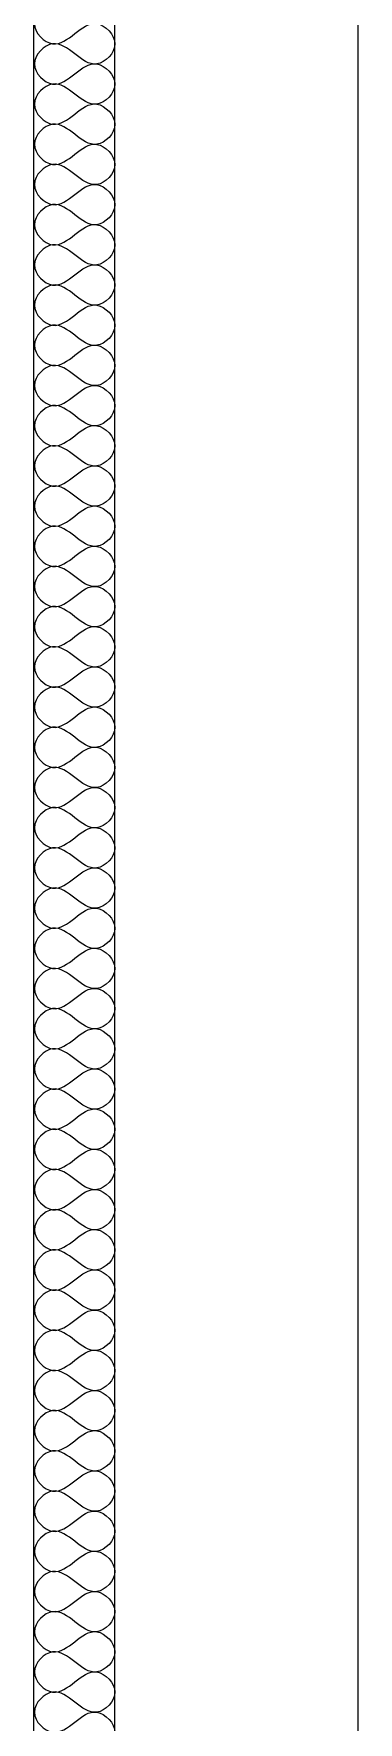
# Model space of a CAD drawing. Header units: metres. Extents: x 125 to 1179, y 511 to 749.
# Drawn here: x 731.2 to 735.69, y 652.9 to 676.27 of the extents above; entities that cross this region are included whole.
import ezdxf

# ---------------------------------------------------------------- set-up
doc = ezdxf.new("R2010")
doc.units = ezdxf.units.M
doc.layers.add('Text18', color=8, linetype='Continuous', lineweight=18)

msp = doc.modelspace()

# ---------------------------------------------------------------- linework, layer by layer
for p, q in [((735.692, 527.829), (735.692, 699.329)), ((732.321, 531.2), (732.321, 696.369)), ((731.197, 605.919), (731.197, 695.245))]:
    msp.add_line(p, q)
at = {"layer": 'Text18', "color": 0, "ltscale": 0.5}
for points, knots in [([(731.459, 676.683), (731.339, 676.666), (731.078, 676.405), (731.573, 675.908), (731.957, 676.628), (732.32, 676.251), (732.321, 676.127)], [2.217326, 2.217326, 2.217326, 2.217326, 2.553667, 2.890008, 3.49416, 3.830501, 3.830501, 3.830501, 3.830501]), ([(731.459, 676.127), (731.339, 676.11), (731.078, 675.849), (731.573, 675.351), (731.957, 676.072), (732.32, 675.695), (732.321, 675.57)], [2.217326, 2.217326, 2.217326, 2.217326, 2.553667, 2.890008, 3.49416, 3.830501, 3.830501, 3.830501, 3.830501]), ([(732.321, 676.127), (732.319, 675.996), (731.957, 675.63), (731.674, 676.157), (731.459, 676.127)], [1.2768335, 1.2768335, 1.2768335, 1.2768335, 1.6131741, 2.2173264, 2.2173264, 2.2173264, 2.2173264]), ([(731.459, 675.57), (731.339, 675.554), (731.078, 675.292), (731.573, 674.795), (731.957, 675.516), (732.32, 675.139), (732.321, 675.014)], [2.217326, 2.217326, 2.217326, 2.217326, 2.553667, 2.890008, 3.49416, 3.830501, 3.830501, 3.830501, 3.830501]), ([(732.321, 675.57), (732.319, 675.44), (731.957, 675.074), (731.674, 675.6), (731.459, 675.57)], [1.2768335, 1.2768335, 1.2768335, 1.2768335, 1.6131741, 2.2173264, 2.2173264, 2.2173264, 2.2173264]), ([(732.321, 675.014), (732.319, 674.883), (731.957, 674.518), (731.674, 675.044), (731.459, 675.014)], [1.2768335, 1.2768335, 1.2768335, 1.2768335, 1.6131741, 2.2173264, 2.2173264, 2.2173264, 2.2173264]), ([(731.459, 675.014), (731.339, 674.997), (731.078, 674.736), (731.573, 674.239), (731.957, 674.959), (732.32, 674.582), (732.321, 674.458)], [2.217326, 2.217326, 2.217326, 2.217326, 2.553667, 2.890008, 3.49416, 3.830501, 3.830501, 3.830501, 3.830501]), ([(731.459, 674.458), (731.339, 674.441), (731.078, 674.18), (731.573, 673.682), (731.957, 674.403), (732.32, 674.026), (732.321, 673.901)], [2.217326, 2.217326, 2.217326, 2.217326, 2.553667, 2.890008, 3.49416, 3.830501, 3.830501, 3.830501, 3.830501]), ([(732.321, 674.458), (732.319, 674.327), (731.957, 673.961), (731.674, 674.488), (731.459, 674.458)], [1.2768335, 1.2768335, 1.2768335, 1.2768335, 1.6131741, 2.2173264, 2.2173264, 2.2173264, 2.2173264]), ([(731.459, 673.901), (731.339, 673.885), (731.078, 673.623), (731.573, 673.126), (731.957, 673.847), (732.32, 673.47), (732.321, 673.345)], [2.217326, 2.217326, 2.217326, 2.217326, 2.553667, 2.890008, 3.49416, 3.830501, 3.830501, 3.830501, 3.830501]), ([(732.321, 673.901), (732.319, 673.771), (731.957, 673.405), (731.674, 673.931), (731.459, 673.901)], [1.2768335, 1.2768335, 1.2768335, 1.2768335, 1.6131741, 2.2173264, 2.2173264, 2.2173264, 2.2173264]), ([(731.459, 673.345), (731.339, 673.329), (731.078, 673.067), (731.573, 672.57), (731.957, 673.29), (732.32, 672.914), (732.321, 672.789)], [2.217326, 2.217326, 2.217326, 2.217326, 2.553667, 2.890008, 3.49416, 3.830501, 3.830501, 3.830501, 3.830501]), ([(732.321, 673.345), (732.319, 673.214), (731.957, 672.849), (731.674, 673.375), (731.459, 673.345)], [1.2768335, 1.2768335, 1.2768335, 1.2768335, 1.6131741, 2.2173264, 2.2173264, 2.2173264, 2.2173264]), ([(731.459, 672.789), (731.339, 672.772), (731.078, 672.511), (731.573, 672.013), (731.957, 672.734), (732.32, 672.357), (732.321, 672.233)], [2.217326, 2.217326, 2.217326, 2.217326, 2.553667, 2.890008, 3.49416, 3.830501, 3.830501, 3.830501, 3.830501]), ([(732.321, 672.789), (732.319, 672.658), (731.957, 672.293), (731.674, 672.819), (731.459, 672.789)], [1.2768335, 1.2768335, 1.2768335, 1.2768335, 1.6131741, 2.2173264, 2.2173264, 2.2173264, 2.2173264]), ([(731.459, 672.233), (731.339, 672.216), (731.078, 671.955), (731.573, 671.457), (731.957, 672.178), (732.32, 671.801), (732.321, 671.676)], [2.217326, 2.217326, 2.217326, 2.217326, 2.553667, 2.890008, 3.49416, 3.830501, 3.830501, 3.830501, 3.830501]), ([(732.321, 672.233), (732.319, 672.102), (731.957, 671.736), (731.674, 672.262), (731.459, 672.233)], [1.2768335, 1.2768335, 1.2768335, 1.2768335, 1.6131741, 2.2173264, 2.2173264, 2.2173264, 2.2173264]), ([(731.459, 671.676), (731.339, 671.66), (731.078, 671.398), (731.573, 670.901), (731.957, 671.621), (732.32, 671.245), (732.321, 671.12)], [2.217326, 2.217326, 2.217326, 2.217326, 2.553667, 2.890008, 3.49416, 3.830501, 3.830501, 3.830501, 3.830501]), ([(732.321, 671.676), (732.319, 671.545), (731.957, 671.18), (731.674, 671.706), (731.459, 671.676)], [1.2768335, 1.2768335, 1.2768335, 1.2768335, 1.6131741, 2.2173264, 2.2173264, 2.2173264, 2.2173264]), ([(731.459, 671.12), (731.339, 671.103), (731.078, 670.842), (731.573, 670.344), (731.957, 671.065), (732.32, 670.688), (732.321, 670.564)], [2.217326, 2.217326, 2.217326, 2.217326, 2.553667, 2.890008, 3.49416, 3.830501, 3.830501, 3.830501, 3.830501]), ([(732.321, 671.12), (732.319, 670.989), (731.957, 670.624), (731.674, 671.15), (731.459, 671.12)], [1.2768335, 1.2768335, 1.2768335, 1.2768335, 1.6131741, 2.2173264, 2.2173264, 2.2173264, 2.2173264]), ([(732.321, 670.564), (732.319, 670.433), (731.957, 670.067), (731.674, 670.593), (731.459, 670.564)], [1.2768335, 1.2768335, 1.2768335, 1.2768335, 1.6131741, 2.2173264, 2.2173264, 2.2173264, 2.2173264]), ([(731.459, 670.564), (731.339, 670.547), (731.078, 670.286), (731.573, 669.788), (731.957, 670.509), (732.32, 670.132), (732.321, 670.007)], [2.217326, 2.217326, 2.217326, 2.217326, 2.553667, 2.890008, 3.49416, 3.830501, 3.830501, 3.830501, 3.830501]), ([(731.459, 670.007), (731.339, 669.991), (731.078, 669.729), (731.573, 669.232), (731.957, 669.952), (732.32, 669.576), (732.321, 669.451)], [2.217326, 2.217326, 2.217326, 2.217326, 2.553667, 2.890008, 3.49416, 3.830501, 3.830501, 3.830501, 3.830501]), ([(732.321, 670.007), (732.319, 669.876), (731.957, 669.511), (731.674, 670.037), (731.459, 670.007)], [1.2768335, 1.2768335, 1.2768335, 1.2768335, 1.6131741, 2.2173264, 2.2173264, 2.2173264, 2.2173264]), ([(731.459, 669.451), (731.339, 669.434), (731.078, 669.173), (731.573, 668.675), (731.957, 669.396), (732.32, 669.019), (732.321, 668.895)], [2.217326, 2.217326, 2.217326, 2.217326, 2.553667, 2.890008, 3.49416, 3.830501, 3.830501, 3.830501, 3.830501]), ([(732.321, 669.451), (732.319, 669.32), (731.957, 668.955), (731.674, 669.481), (731.459, 669.451)], [1.2768335, 1.2768335, 1.2768335, 1.2768335, 1.6131741, 2.2173264, 2.2173264, 2.2173264, 2.2173264]), ([(731.459, 668.895), (731.339, 668.878), (731.078, 668.617), (731.573, 668.119), (731.957, 668.84), (732.32, 668.463), (732.321, 668.338)], [2.217326, 2.217326, 2.217326, 2.217326, 2.553667, 2.890008, 3.49416, 3.830501, 3.830501, 3.830501, 3.830501]), ([(732.321, 668.895), (732.319, 668.764), (731.957, 668.398), (731.674, 668.924), (731.459, 668.895)], [1.2768335, 1.2768335, 1.2768335, 1.2768335, 1.6131741, 2.2173264, 2.2173264, 2.2173264, 2.2173264]), ([(731.459, 668.338), (731.339, 668.322), (731.078, 668.06), (731.573, 667.563), (731.957, 668.284), (732.32, 667.907), (732.321, 667.782)], [2.217326, 2.217326, 2.217326, 2.217326, 2.553667, 2.890008, 3.49416, 3.830501, 3.830501, 3.830501, 3.830501]), ([(732.321, 668.338), (732.319, 668.208), (731.957, 667.842), (731.674, 668.368), (731.459, 668.338)], [1.2768335, 1.2768335, 1.2768335, 1.2768335, 1.6131741, 2.2173264, 2.2173264, 2.2173264, 2.2173264]), ([(732.321, 667.782), (732.319, 667.651), (731.957, 667.286), (731.674, 667.812), (731.459, 667.782)], [1.2768335, 1.2768335, 1.2768335, 1.2768335, 1.6131741, 2.2173264, 2.2173264, 2.2173264, 2.2173264]), ([(731.459, 667.782), (731.339, 667.765), (731.078, 667.504), (731.573, 667.007), (731.957, 667.727), (732.32, 667.35), (732.321, 667.226)], [2.217326, 2.217326, 2.217326, 2.217326, 2.553667, 2.890008, 3.49416, 3.830501, 3.830501, 3.830501, 3.830501]), ([(731.459, 667.226), (731.339, 667.209), (731.078, 666.948), (731.573, 666.45), (731.957, 667.171), (732.32, 666.794), (732.321, 666.669)], [2.217326, 2.217326, 2.217326, 2.217326, 2.553667, 2.890008, 3.49416, 3.830501, 3.830501, 3.830501, 3.830501]), ([(732.321, 667.226), (732.319, 667.095), (731.957, 666.729), (731.674, 667.255), (731.459, 667.226)], [1.2768335, 1.2768335, 1.2768335, 1.2768335, 1.6131741, 2.2173264, 2.2173264, 2.2173264, 2.2173264]), ([(731.459, 666.669), (731.339, 666.653), (731.078, 666.391), (731.573, 665.894), (731.957, 666.615), (732.32, 666.238), (732.321, 666.113)], [2.217326, 2.217326, 2.217326, 2.217326, 2.553667, 2.890008, 3.49416, 3.830501, 3.830501, 3.830501, 3.830501]), ([(732.321, 666.669), (732.319, 666.539), (731.957, 666.173), (731.674, 666.699), (731.459, 666.669)], [1.2768335, 1.2768335, 1.2768335, 1.2768335, 1.6131741, 2.2173264, 2.2173264, 2.2173264, 2.2173264]), ([(731.459, 666.113), (731.339, 666.096), (731.078, 665.835), (731.573, 665.338), (731.957, 666.058), (732.32, 665.681), (732.321, 665.557)], [2.217326, 2.217326, 2.217326, 2.217326, 2.553667, 2.890008, 3.49416, 3.830501, 3.830501, 3.830501, 3.830501]), ([(732.321, 666.113), (732.319, 665.982), (731.957, 665.617), (731.674, 666.143), (731.459, 666.113)], [1.2768335, 1.2768335, 1.2768335, 1.2768335, 1.6131741, 2.2173264, 2.2173264, 2.2173264, 2.2173264]), ([(731.459, 665.557), (731.339, 665.54), (731.078, 665.279), (731.573, 664.781), (731.957, 665.502), (732.32, 665.125), (732.321, 665)], [2.217326, 2.217326, 2.217326, 2.217326, 2.553667, 2.890008, 3.49416, 3.830501, 3.830501, 3.830501, 3.830501]), ([(732.321, 665.557), (732.319, 665.426), (731.957, 665.06), (731.674, 665.587), (731.459, 665.557)], [1.2768335, 1.2768335, 1.2768335, 1.2768335, 1.6131741, 2.2173264, 2.2173264, 2.2173264, 2.2173264]), ([(731.459, 665), (731.339, 664.984), (731.078, 664.722), (731.573, 664.225), (731.957, 664.946), (732.32, 664.569), (732.321, 664.444)], [2.217326, 2.217326, 2.217326, 2.217326, 2.553667, 2.890008, 3.49416, 3.830501, 3.830501, 3.830501, 3.830501]), ([(732.321, 665), (732.319, 664.87), (731.957, 664.504), (731.674, 665.03), (731.459, 665)], [1.2768335, 1.2768335, 1.2768335, 1.2768335, 1.6131741, 2.2173264, 2.2173264, 2.2173264, 2.2173264]), ([(731.459, 664.444), (731.339, 664.427), (731.078, 664.166), (731.573, 663.669), (731.957, 664.389), (732.32, 664.012), (732.321, 663.888)], [2.217326, 2.217326, 2.217326, 2.217326, 2.553667, 2.890008, 3.49416, 3.830501, 3.830501, 3.830501, 3.830501]), ([(732.321, 664.444), (732.319, 664.313), (731.957, 663.948), (731.674, 664.474), (731.459, 664.444)], [1.2768335, 1.2768335, 1.2768335, 1.2768335, 1.6131741, 2.2173264, 2.2173264, 2.2173264, 2.2173264]), ([(731.459, 663.888), (731.339, 663.871), (731.078, 663.61), (731.573, 663.112), (731.957, 663.833), (732.32, 663.456), (732.321, 663.331)], [2.217326, 2.217326, 2.217326, 2.217326, 2.553667, 2.890008, 3.49416, 3.830501, 3.830501, 3.830501, 3.830501]), ([(732.321, 663.888), (732.319, 663.757), (731.957, 663.391), (731.674, 663.918), (731.459, 663.888)], [1.2768335, 1.2768335, 1.2768335, 1.2768335, 1.6131741, 2.2173264, 2.2173264, 2.2173264, 2.2173264]), ([(732.321, 663.331), (732.319, 663.201), (731.957, 662.835), (731.674, 663.361), (731.459, 663.331)], [1.2768335, 1.2768335, 1.2768335, 1.2768335, 1.6131741, 2.2173264, 2.2173264, 2.2173264, 2.2173264]), ([(731.459, 663.331), (731.339, 663.315), (731.078, 663.053), (731.573, 662.556), (731.957, 663.277), (732.32, 662.9), (732.321, 662.775)], [2.217326, 2.217326, 2.217326, 2.217326, 2.553667, 2.890008, 3.49416, 3.830501, 3.830501, 3.830501, 3.830501]), ([(731.459, 662.775), (731.339, 662.758), (731.078, 662.497), (731.573, 662), (731.957, 662.72), (732.32, 662.343), (732.321, 662.219)], [2.217326, 2.217326, 2.217326, 2.217326, 2.553667, 2.890008, 3.49416, 3.830501, 3.830501, 3.830501, 3.830501]), ([(732.321, 662.775), (732.319, 662.644), (731.957, 662.279), (731.674, 662.805), (731.459, 662.775)], [1.2768335, 1.2768335, 1.2768335, 1.2768335, 1.6131741, 2.2173264, 2.2173264, 2.2173264, 2.2173264]), ([(731.459, 662.219), (731.339, 662.202), (731.078, 661.941), (731.573, 661.443), (731.957, 662.164), (732.32, 661.787), (732.321, 661.662)], [2.217326, 2.217326, 2.217326, 2.217326, 2.553667, 2.890008, 3.49416, 3.830501, 3.830501, 3.830501, 3.830501]), ([(732.321, 662.219), (732.319, 662.088), (731.957, 661.722), (731.674, 662.249), (731.459, 662.219)], [1.2768335, 1.2768335, 1.2768335, 1.2768335, 1.6131741, 2.2173264, 2.2173264, 2.2173264, 2.2173264]), ([(731.459, 661.662), (731.339, 661.646), (731.078, 661.384), (731.573, 660.887), (731.957, 661.608), (732.32, 661.231), (732.321, 661.106)], [2.217326, 2.217326, 2.217326, 2.217326, 2.553667, 2.890008, 3.49416, 3.830501, 3.830501, 3.830501, 3.830501]), ([(732.321, 661.662), (732.319, 661.532), (731.957, 661.166), (731.674, 661.692), (731.459, 661.662)], [1.2768335, 1.2768335, 1.2768335, 1.2768335, 1.6131741, 2.2173264, 2.2173264, 2.2173264, 2.2173264]), ([(731.459, 661.106), (731.339, 661.089), (731.078, 660.828), (731.573, 660.331), (731.957, 661.051), (732.32, 660.674), (732.321, 660.55)], [2.217326, 2.217326, 2.217326, 2.217326, 2.553667, 2.890008, 3.49416, 3.830501, 3.830501, 3.830501, 3.830501]), ([(732.321, 661.106), (732.319, 660.975), (731.957, 660.61), (731.674, 661.136), (731.459, 661.106)], [1.2768335, 1.2768335, 1.2768335, 1.2768335, 1.6131741, 2.2173264, 2.2173264, 2.2173264, 2.2173264]), ([(731.459, 660.55), (731.339, 660.533), (731.078, 660.272), (731.573, 659.774), (731.957, 660.495), (732.32, 660.118), (732.321, 659.993)], [2.217326, 2.217326, 2.217326, 2.217326, 2.553667, 2.890008, 3.49416, 3.830501, 3.830501, 3.830501, 3.830501]), ([(732.321, 660.55), (732.319, 660.419), (731.957, 660.053), (731.674, 660.58), (731.459, 660.55)], [1.2768335, 1.2768335, 1.2768335, 1.2768335, 1.6131741, 2.2173264, 2.2173264, 2.2173264, 2.2173264]), ([(731.459, 659.993), (731.339, 659.977), (731.078, 659.715), (731.573, 659.218), (731.957, 659.939), (732.32, 659.562), (732.321, 659.437)], [2.217326, 2.217326, 2.217326, 2.217326, 2.553667, 2.890008, 3.49416, 3.830501, 3.830501, 3.830501, 3.830501]), ([(732.321, 659.993), (732.319, 659.863), (731.957, 659.497), (731.674, 660.023), (731.459, 659.993)], [1.2768335, 1.2768335, 1.2768335, 1.2768335, 1.6131741, 2.2173264, 2.2173264, 2.2173264, 2.2173264]), ([(731.459, 659.437), (731.339, 659.42), (731.078, 659.159), (731.573, 658.662), (731.957, 659.382), (732.32, 659.005), (732.321, 658.881)], [2.217326, 2.217326, 2.217326, 2.217326, 2.553667, 2.890008, 3.49416, 3.830501, 3.830501, 3.830501, 3.830501]), ([(732.321, 659.437), (732.319, 659.306), (731.957, 658.941), (731.674, 659.467), (731.459, 659.437)], [1.2768335, 1.2768335, 1.2768335, 1.2768335, 1.6131741, 2.2173264, 2.2173264, 2.2173264, 2.2173264]), ([(732.321, 658.881), (732.319, 658.75), (731.957, 658.384), (731.674, 658.911), (731.459, 658.881)], [1.2768335, 1.2768335, 1.2768335, 1.2768335, 1.6131741, 2.2173264, 2.2173264, 2.2173264, 2.2173264]), ([(731.459, 658.881), (731.339, 658.864), (731.078, 658.603), (731.573, 658.105), (731.957, 658.826), (732.32, 658.449), (732.321, 658.324)], [2.217326, 2.217326, 2.217326, 2.217326, 2.553667, 2.890008, 3.49416, 3.830501, 3.830501, 3.830501, 3.830501]), ([(731.459, 658.324), (731.339, 658.308), (731.078, 658.046), (731.573, 657.549), (731.957, 658.27), (732.32, 657.893), (732.321, 657.768)], [2.217326, 2.217326, 2.217326, 2.217326, 2.553667, 2.890008, 3.49416, 3.830501, 3.830501, 3.830501, 3.830501]), ([(732.321, 658.324), (732.319, 658.194), (731.957, 657.828), (731.674, 658.354), (731.459, 658.324)], [1.2768335, 1.2768335, 1.2768335, 1.2768335, 1.6131741, 2.2173264, 2.2173264, 2.2173264, 2.2173264]), ([(731.459, 657.768), (731.339, 657.751), (731.078, 657.49), (731.573, 656.993), (731.957, 657.713), (732.32, 657.336), (732.321, 657.212)], [2.217326, 2.217326, 2.217326, 2.217326, 2.553667, 2.890008, 3.49416, 3.830501, 3.830501, 3.830501, 3.830501]), ([(732.321, 657.768), (732.319, 657.637), (731.957, 657.272), (731.674, 657.798), (731.459, 657.768)], [1.2768335, 1.2768335, 1.2768335, 1.2768335, 1.6131741, 2.2173264, 2.2173264, 2.2173264, 2.2173264]), ([(731.459, 657.212), (731.339, 657.195), (731.078, 656.934), (731.573, 656.436), (731.957, 657.157), (732.32, 656.78), (732.321, 656.655)], [2.217326, 2.217326, 2.217326, 2.217326, 2.553667, 2.890008, 3.49416, 3.830501, 3.830501, 3.830501, 3.830501]), ([(732.321, 657.212), (732.319, 657.081), (731.957, 656.715), (731.674, 657.242), (731.459, 657.212)], [1.2768335, 1.2768335, 1.2768335, 1.2768335, 1.6131741, 2.2173264, 2.2173264, 2.2173264, 2.2173264]), ([(731.459, 656.655), (731.339, 656.639), (731.078, 656.377), (731.573, 655.88), (731.957, 656.601), (732.32, 656.224), (732.321, 656.099)], [2.217326, 2.217326, 2.217326, 2.217326, 2.553667, 2.890008, 3.49416, 3.830501, 3.830501, 3.830501, 3.830501]), ([(732.321, 656.655), (732.319, 656.525), (731.957, 656.159), (731.674, 656.685), (731.459, 656.655)], [1.2768335, 1.2768335, 1.2768335, 1.2768335, 1.6131741, 2.2173264, 2.2173264, 2.2173264, 2.2173264]), ([(732.321, 656.099), (732.319, 655.968), (731.957, 655.603), (731.674, 656.129), (731.459, 656.099)], [1.2768335, 1.2768335, 1.2768335, 1.2768335, 1.6131741, 2.2173264, 2.2173264, 2.2173264, 2.2173264]), ([(731.459, 656.099), (731.339, 656.083), (731.078, 655.821), (731.573, 655.324), (731.957, 656.044), (732.32, 655.667), (732.321, 655.543)], [2.217326, 2.217326, 2.217326, 2.217326, 2.553667, 2.890008, 3.49416, 3.830501, 3.830501, 3.830501, 3.830501]), ([(731.459, 655.543), (731.339, 655.526), (731.078, 655.265), (731.573, 654.767), (731.957, 655.488), (732.32, 655.111), (732.321, 654.987)], [2.217326, 2.217326, 2.217326, 2.217326, 2.553667, 2.890008, 3.49416, 3.830501, 3.830501, 3.830501, 3.830501]), ([(732.321, 655.543), (732.319, 655.412), (731.957, 655.047), (731.674, 655.573), (731.459, 655.543)], [1.2768335, 1.2768335, 1.2768335, 1.2768335, 1.6131741, 2.2173264, 2.2173264, 2.2173264, 2.2173264]), ([(731.459, 654.987), (731.339, 654.97), (731.078, 654.709), (731.573, 654.211), (731.957, 654.932), (732.32, 654.555), (732.321, 654.43)], [2.217326, 2.217326, 2.217326, 2.217326, 2.553667, 2.890008, 3.49416, 3.830501, 3.830501, 3.830501, 3.830501]), ([(732.321, 654.987), (732.319, 654.856), (731.957, 654.49), (731.674, 655.016), (731.459, 654.987)], [1.2768335, 1.2768335, 1.2768335, 1.2768335, 1.6131741, 2.2173264, 2.2173264, 2.2173264, 2.2173264]), ([(731.459, 654.43), (731.339, 654.414), (731.078, 654.152), (731.573, 653.655), (731.957, 654.375), (732.32, 653.999), (732.321, 653.874)], [2.217326, 2.217326, 2.217326, 2.217326, 2.553667, 2.890008, 3.49416, 3.830501, 3.830501, 3.830501, 3.830501]), ([(732.321, 654.43), (732.319, 654.299), (731.957, 653.934), (731.674, 654.46), (731.459, 654.43)], [1.2768335, 1.2768335, 1.2768335, 1.2768335, 1.6131741, 2.2173264, 2.2173264, 2.2173264, 2.2173264]), ([(731.459, 653.874), (731.339, 653.857), (731.078, 653.596), (731.573, 653.098), (731.957, 653.819), (732.32, 653.442), (732.321, 653.318)], [2.217326, 2.217326, 2.217326, 2.217326, 2.553667, 2.890008, 3.49416, 3.830501, 3.830501, 3.830501, 3.830501]), ([(732.321, 653.874), (732.319, 653.743), (731.957, 653.378), (731.674, 653.904), (731.459, 653.874)], [1.2768335, 1.2768335, 1.2768335, 1.2768335, 1.6131741, 2.2173264, 2.2173264, 2.2173264, 2.2173264]), ([(731.459, 653.318), (731.339, 653.301), (731.078, 653.04), (731.573, 652.542), (731.957, 653.263), (732.32, 652.886), (732.321, 652.761)], [2.217326, 2.217326, 2.217326, 2.217326, 2.553667, 2.890008, 3.49416, 3.830501, 3.830501, 3.830501, 3.830501]), ([(732.321, 653.318), (732.319, 653.187), (731.957, 652.821), (731.674, 653.347), (731.459, 653.318)], [1.2768335, 1.2768335, 1.2768335, 1.2768335, 1.6131741, 2.2173264, 2.2173264, 2.2173264, 2.2173264])]:
    msp.add_open_spline(points, degree=3, knots=knots, dxfattribs=at)

doc.saveas('drawing.dxf')
